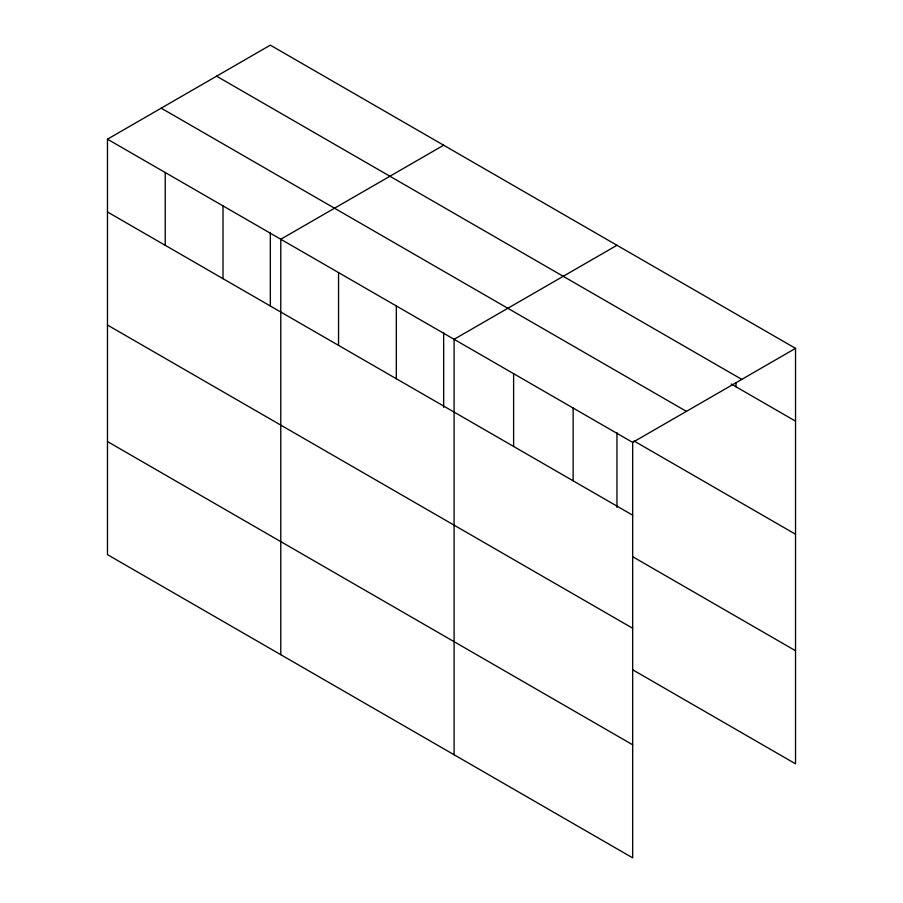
<?xml version="1.0" encoding="UTF-8"?>
<svg xmlns="http://www.w3.org/2000/svg" width="903" height="903" viewBox="0 0 903 903"><rect width="100%" height="100%" fill="white"/><g stroke="black" fill="none" stroke-linecap="round" stroke-linejoin="round"><path stroke-width="1.35" d="M107.468 139.186L632.664 442.402L632.664 857.85L107.468 554.634L107.468 139.186L270.336 45.15L795.532 348.366L795.532 763.814L632.766 669.834M443.655 145.214L280.777 239.25L280.777 654.698M616.963 245.277L454.096 339.314L454.096 754.75M632.664 442.402L795.532 348.366M216.596 76.179L741.792 379.395M731.159 383.978L795.532 421.148M161.208 108.157L686.404 411.373M633.974 440.957L795.532 534.226M107.468 211.968L632.664 515.184M632.766 556.756L795.532 650.736M107.468 325.046L632.664 628.262M107.468 441.556L632.664 744.772M736.013 382.59L736.013 386.789M616.963 432.526L616.963 507.418M573.134 408.043L573.134 480.814M513.615 373.673L513.615 446.454M443.655 332.462L443.655 407.355M396.327 305.959L396.327 378.729M338.546 272.604L338.546 345.386M270.336 232.398L270.336 305.903M223.007 205.895L223.007 278.677M165.238 172.541L165.238 245.323"/></g></svg>
